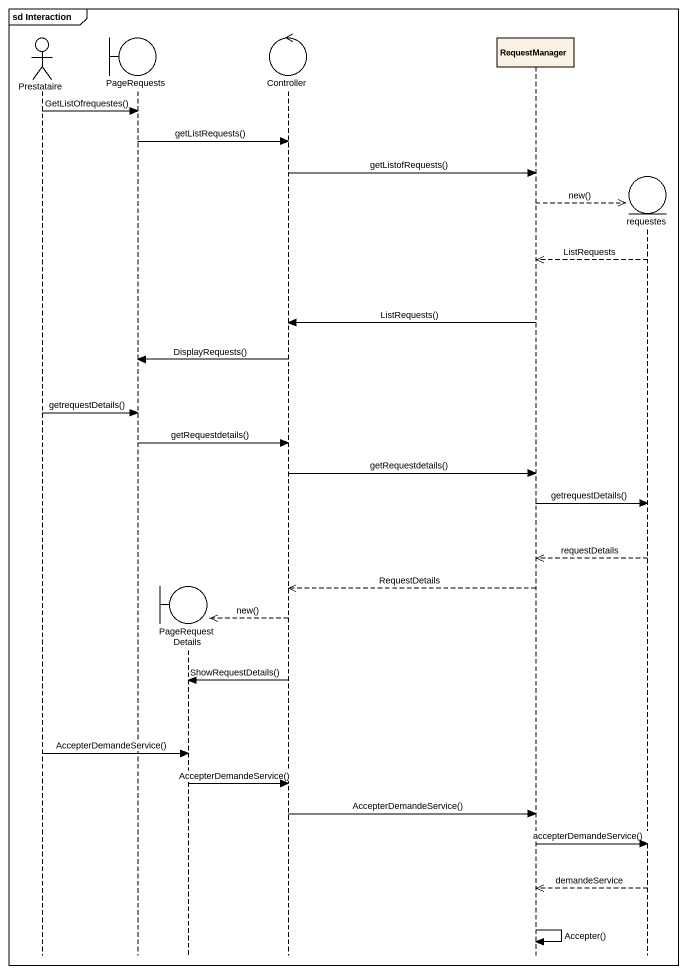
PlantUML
@startuml
mainframe sd Interaction
hide footbox
actor Prestataire
boundary PageRequests
boundary PageRequestDetails
control Controller
participant RequestManager
entity requestes

Prestataire -> PageRequests : GetListOfrequestes()
PageRequests -> Controller : getListRequests()
Controller -> RequestManager : getListofRequests()
RequestManager -->> requestes ** : new()
requestes -->> RequestManager : ListRequests
RequestManager -> Controller : ListRequests()
Controller -> PageRequests : DisplayRequests()
Prestataire -> PageRequests : getrequestDetails()
PageRequests -> Controller : getRequestdetails()
Controller -> RequestManager : getRequestdetails()
RequestManager -> requestes : getrequestDetails()
requestes -->> RequestManager : requestDetails
RequestManager -->> Controller : RequestDetails
Controller -->> PageRequestDetails ** : new()
Controller -> PageRequestDetails : ShowRequestDetails()
Prestataire -> PageRequestDetails : AccepterDemandeService()
PageRequestDetails -> Controller : AccepterDemandeService()
Controller -> RequestManager : AccepterDemandeService()
RequestManager -> requestes : accepterDemandeService()
requestes -->> RequestManager : demandeService
RequestManager -> RequestManager : Accepter()
@enduml
